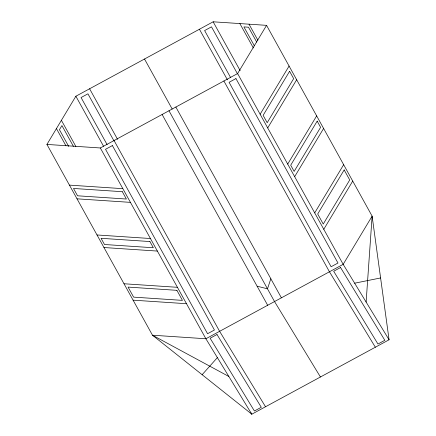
<?xml version="1.0" encoding="UTF-8"?>
<svg xmlns="http://www.w3.org/2000/svg" width="436" height="436" viewBox="0 0 436 436"><rect width="100%" height="100%" fill="white"/><g stroke="black" fill="none" stroke-linecap="round" stroke-linejoin="round"><path stroke-width="0.65" d="M366.12 302.061L372.121 216.136L266.565 25.348L213.15 21.8L75.875 96.22L46.925 144.425L152.48 335.213L251.801 414.2L389.076 339.78L372.121 216.136L343.17 264.341L205.896 338.761L152.48 335.213L228.846 376.481M270.838 278.751L267.491 288.834L257.109 286.19M46.925 144.425L100.34 147.973L237.615 73.553L266.565 25.348M260.129 114.248L289.079 66.049M267.709 127.944L296.66 79.744M287.706 164.094L316.656 115.889M294.66 176.656L323.61 128.451M314.699 212.882L343.65 164.683M323.774 229.287L352.724 181.082M202.141 374.704L217.368 357.624M354.642 283.198L380.595 277.955M69.444 185.12L122.854 188.674M77.019 198.821L130.435 202.369M97.021 234.966L150.431 238.519M103.97 247.528L157.385 251.076M124.015 283.76L177.425 287.308M133.089 300.159L186.499 303.707M389.076 339.78L343.17 264.341L237.615 73.553M375.347 347.22L329.442 271.781L223.886 80.992M320.438 376.987L274.533 301.548L168.977 110.766M265.524 406.755L219.619 331.316L114.069 140.534M249.021 24.182L257.905 40.243M256.722 42.09L248.487 27.212L243.909 26.907L254.422 45.916M239.86 23.577L253.349 47.96M213.15 21.8L240.165 70.627M237.522 73.913L211.482 26.841L204.615 30.564L230.655 77.63M199.426 29.245L227.429 79.859M175.844 107.043L281.394 297.832M144.512 59.013L172.187 109.033M162.116 114.483L267.666 305.271M89.603 88.781L117.606 139.395M113.976 140.893L87.93 93.822L81.069 97.544L107.109 144.61M75.875 96.22L103.55 146.24M251.141 413.006L251.801 414.2L205.896 338.761L100.34 147.973M61.4 120.325L75.88 146.496M73.422 146.36L61.917 125.568L59.438 129.705L68.659 146.365M56.435 128.593L65.978 145.842M289.597 71.291L263.131 115.36L267.192 122.701L293.657 78.633L289.597 71.291M317.179 121.137L290.708 165.206L294.142 171.408L320.607 127.339L317.179 121.137M344.168 169.931L317.702 214L323.256 224.039L349.727 179.97L344.168 169.931M112.395 145.575L105.534 149.292L207.569 333.72L214.43 329.998L112.395 145.575M235.941 78.594L229.08 82.311L331.115 266.739L337.976 263.022L235.941 78.594M217.003 334.516L210.136 338.232L254.417 411.006L261.284 407.284L217.003 334.516M340.549 267.535L333.682 271.252L377.968 344.026L384.83 340.303L340.549 267.535M122.325 191.698L73.493 188.456L77.548 195.791L126.386 199.034L122.325 191.698M149.902 241.544L101.07 238.301L104.498 244.503L153.336 247.746L149.902 241.544M176.896 290.332L128.064 287.09L133.618 297.134L182.45 300.377L176.896 290.332"/></g></svg>
